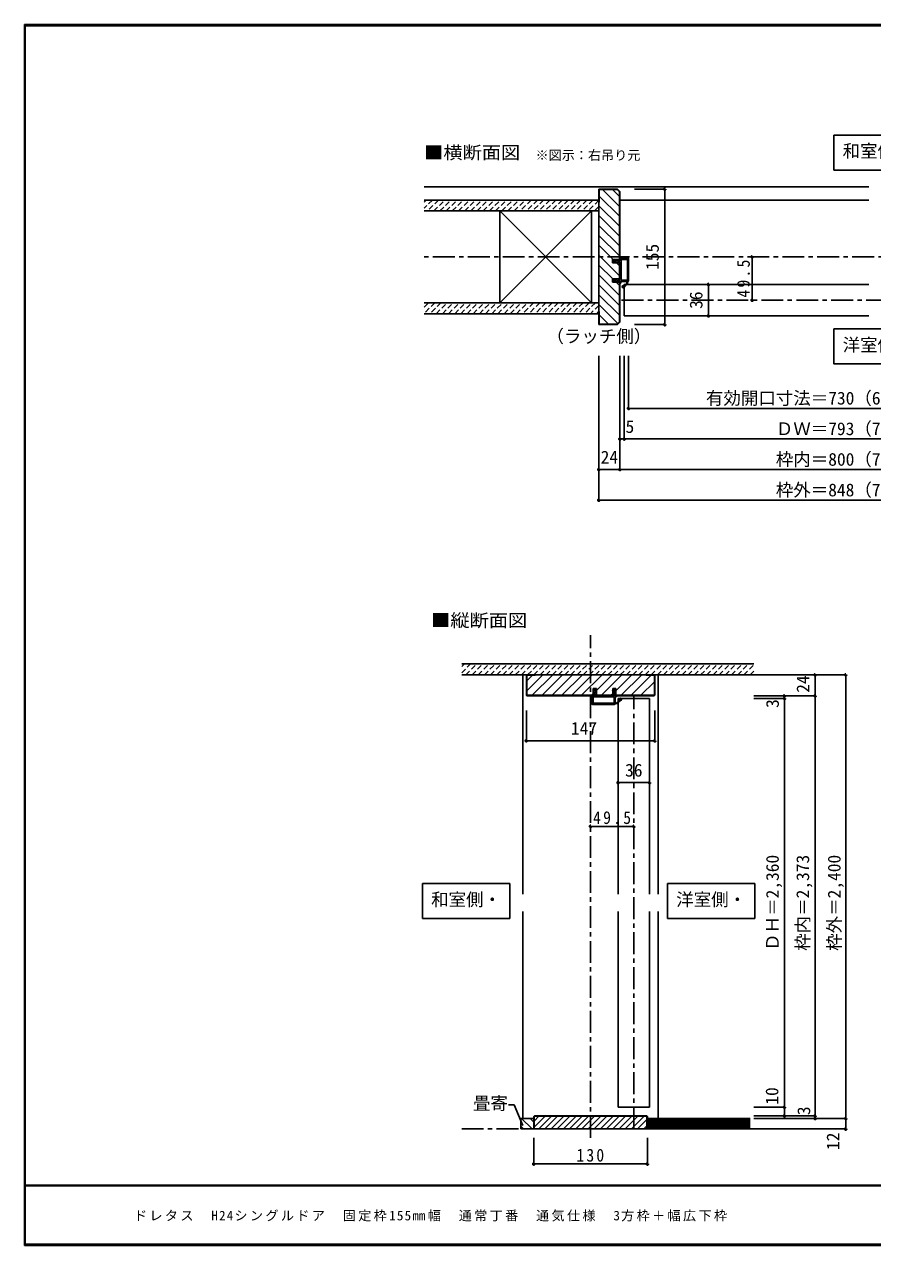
# Model space of a CAD drawing. Units: millimetres at full size, sheet at 1:5. Extents: x -973 to 977, y -718 to 696.
# Drawn here: x -973 to -3, y -701 to 696 of the extents above; entities that cross this region are included whole.
import ezdxf
from ezdxf.enums import TextEntityAlignment as Align

# ---------------------------------------------------------------- set-up
doc = ezdxf.new("R2010")
doc.units = ezdxf.units.MM
doc.header["$LTSCALE"] = 5
doc.header["$PDMODE"] = 32
doc.header["$PDSIZE"] = 2.5
doc.linetypes.add('CHAIN1', pattern=[8, 5, -1, 1, -1])
doc.linetypes.add('DASHED1', pattern=[1.8, 1.2, -0.6])
for name, color, linetype in [('0-0_補助線', 7, 'Continuous'), ('0-1_通り芯', 4, 'CHAIN1'), ('0-2_柱', 3, 'Continuous'), ('0-3_仕上げ', 2, 'Continuous'), ('0-4_枠', 3, 'Continuous'), ('0-6_扉', 6, 'Continuous'), ('0-A_文字', 7, 'Continuous'), ('0-B_寸法', 4, 'DASHED1'), ('0-C_ハッチ', 4, 'DASHED1'), ('F-1_枠', 6, 'Continuous'), ('F-A_文字', 7, 'Continuous')]:
    doc.layers.add(name, color=color, linetype=linetype)
doc.styles.add('ＭＳ ゴシック', font='')
doc.styles.get('ＭＳ ゴシック').set_extended_font_data('MS Gothic')

# ---------------------------------------------------------------- blocks, each defined once
blk = doc.blocks.new('2')
at = {"layer": '0-0_補助線'}
for p, q in [((-9.846, -9.622), (-9.846, 15.078)), ((-8.846, 16.078), (0.354, 16.078)), ((-8.846, 15.878), (0.637, 15.878)), ((-8.446, 14.378), (-8.446, -8.922)), ((-8.146, 14.678), (-1.546, 14.678)), ((-1.246, 14.378), (-1.246, -8.922)), ((0.154, 11.653), (2.154, 11.653)), ((0.154, 11.653), (0.154, -8.497)), ((2.154, 10.953), (2.154, 11.653)), ((3.154, 11.653), (2.512, 10.83)), ((3.154, 11.653), (6.154, 11.653)), ((4.154, 13.753), (4.154, 13.053)), ((5.154, 13.053), (4.512, 13.876)), ((7.154, 13.053), (5.154, 13.053)), ((6.154, 10.953), (6.154, 11.653)), ((7.558, 12.258), (6.516, 10.835)), ((-1.48, -10.622), (-8.846, -10.622)), ((-1.546, -9.222), (-8.146, -9.222)), ((-1.189, -10.85), (-0.732, -12.694)), ((0.354, -12.922), (-0.441, -12.922)), ((0.154, -8.497), (2.154, -8.497)), ((4.154, -9.897), (0.154, -9.897)), ((0.154, -9.897), (0.154, -10.622)), ((0.154, -10.622), (0.645, -12.548)), ((2.154, -7.797), (2.154, -8.497)), ((3.154, -8.497), (2.512, -7.674)), ((3.154, -8.497), (6.154, -8.497)), ((4.154, -10.597), (4.154, -9.897)), ((5.154, -9.897), (4.512, -10.72)), ((7.154, -9.897), (5.154, -9.897)), ((6.154, -7.797), (6.154, -8.497)), ((7.558, -9.101), (6.516, -7.679))]:
    blk.add_line(p, q, dxfattribs=at)
for points in [[(-9.646, 15.078), (-9.646, -9.622), (-9.846, -9.622)], [(4.154, 13.053), (0.154, 13.053), (0.649, 15.723)]]:
    blk.add_lwpolyline(points, dxfattribs=at)
for centre, radius, start, end in [((-8.846, 15.078), 1, 90, 180), ((-8.846, 15.078), 0.8, 90, 180), ((-8.146, 14.378), 0.3, 90, 180), ((-1.546, 14.378), 0.3, 0, 90), ((0.354, 15.778), 0.3, 349.49875, 90), ((2.354, 10.953), 0.2, 180, 322.03043), ((4.354, 13.753), 0.2, 37.96957, 180), ((6.354, 10.953), 0.2, 180, 323.78053), ((7.154, 12.553), 0.5, 323.78053, 90), ((-8.846, -9.622), 1, 180, 270), ((-2.846, -10.72), 6, 179.06153, 259.29815), ((-8.146, -8.922), 0.3, 180, 270), ((-2.846, -10.72), 5.3, 178.93757, 259.29815), ((-1.546, -8.922), 0.3, 270, 0), ((-1.48, -10.922), 0.3, 13.9282, 90), ((-0.441, -12.622), 0.3, 193.9282, 270), ((0.354, -12.622), 0.3, 270, 14.29438), ((2.354, -7.797), 0.2, 37.96957, 180), ((4.354, -10.597), 0.2, 180, 322.03043), ((6.354, -7.797), 0.2, 36.21947, 180), ((7.154, -9.397), 0.5, 270, 36.21947), ((-3.896, -16.272), 0.35, 259.29815, 79.29815)]:
    blk.add_arc(centre, radius, start, end, dxfattribs=at)
blk.add_point((-3.896, -16.622), dxfattribs=at)

msp = doc.modelspace()

# ---------------------------------------------------------------- linework, layer by layer
at = {"layer": '0-1_通り芯'}
for p, q in [((519.153, 430), (-515.847, 430)), ((295.153, 380.5), (-291.847, 380.5)), ((-325.347, -577.5), (-325.347, -2.5)), ((-472.847, -48), (-138.347, -48)), ((-275.847, -567.5), (-275.847, -72)), ((-472.847, -567.5), (-135.99, -567.5))]:
    msp.add_line(p, q, dxfattribs=at)
at = {"layer": '0-2_柱'}
for p, q in [((-429.347, 482.5), (-429.347, 377.5)), ((-324.347, 482.5), (-324.347, 377.5))]:
    msp.add_line(p, q, dxfattribs=at)
at = {"layer": '0-2_柱', "color": 7}
for p, q in [((-324.347, 377.5), (-429.347, 482.5)), ((-429.347, 377.5), (-324.347, 482.5))]:
    msp.add_line(p, q, dxfattribs=at)
at = {"layer": '0-3_仕上げ'}
for p, q in [((-515.847, 510), (-6.847, 510)), ((-315.847, 495), (-515.847, 495)), ((-315.847, 482.5), (-515.847, 482.5)), ((-315.847, 377.5), (-515.847, 377.5)), ((-315.847, 365), (-515.847, 365)), ((-405.347, -555.5), (-405.347, -567.5)), ((-390.347, -555.5), (-405.347, -555.5)), ((-390.347, -567.5), (-390.347, -555.5)), ((-260.347, -567.5), (-260.347, -555.5)), ((-142.847, -555.5), (-260.347, -555.5)), ((-405.347, -567.5), (-390.347, -567.5)), ((-142.847, -567.5), (-260.347, -567.5))]:
    msp.add_line(p, q, dxfattribs=at)
at = {"layer": '0-3_仕上げ', "color": 7}
for p, q in [((-142.847, -557), (-260.347, -557)), ((-142.847, -558.5), (-260.347, -558.5)), ((-142.847, -560), (-260.347, -560)), ((-142.847, -561.5), (-260.347, -561.5)), ((-142.847, -563), (-260.347, -563)), ((-142.847, -564.5), (-260.347, -564.5)), ((-142.847, -566), (-260.347, -566))]:
    msp.add_line(p, q, dxfattribs=at)
at = {"layer": '0-4_枠'}
for p, q in [((-315.847, 507.5), (-315.847, 352.5)), ((-294.675, 507.5), (-315.847, 507.5)), ((-294.883, 507), (-292.347, 504.464)), ((-294.675, 507.5), (-291.847, 504.672)), ((-292.347, 427), (-292.347, 504.464)), ((-291.847, 504.672), (-291.847, 427)), ((-315.347, 492.5), (-315.847, 492.5)), ((-291.847, 423.3), (-300.347, 423.3)), ((-292.347, 404.7), (-292.347, 423.3)), ((-291.847, 404.7), (-291.847, 423.3)), ((-300.347, 401), (-300.347, 404.7)), ((-291.847, 404.7), (-300.347, 404.7)), ((-291.847, 401), (-300.347, 401)), ((-292.347, 355.536), (-292.347, 401)), ((-291.847, 355.328), (-291.847, 401)), ((-315.347, 367.5), (-315.847, 367.5)), ((-315.347, 367.5), (-315.347, 353)), ((-294.675, 352.5), (-315.847, 352.5)), ((-294.882, 353), (-315.347, 353)), ((-294.882, 353), (-292.347, 355.536)), ((-294.675, 352.5), (-291.847, 355.328)), ((-398.847, -71.293), (-398.847, -48)), ((-398.847, -48), (-251.847, -48)), ((-261.847, -48.5), (-261.847, -48)), ((-261.847, -48.5), (-252.347, -48.5)), ((-251.847, -71.293), (-251.847, -48)), ((-322.347, -72), (-322.347, -63.5)), ((-322.347, -63.5), (-318.647, -63.5)), ((-318.647, -72), (-318.647, -63.5)), ((-300.047, -72), (-300.047, -63.5)), ((-300.047, -63.5), (-296.347, -63.5)), ((-296.347, -63.5), (-296.347, -72)), ((-398.14, -72), (-398.847, -71.293)), ((-398.14, -72), (-322.347, -72)), ((-397.933, -71.5), (-322.347, -71.5)), ((-318.647, -71.5), (-300.047, -71.5)), ((-318.647, -72), (-300.047, -72)), ((-252.761, -71.5), (-296.347, -71.5)), ((-252.554, -72), (-296.347, -72)), ((-252.554, -72), (-251.847, -71.293)), ((-390.347, -553.207), (-389.64, -552.5)), ((-390.347, -553.207), (-390.347, -567.5)), ((-389.847, -553), (-260.847, -553)), ((-389.847, -567.5), (-389.847, -553)), ((-261.054, -552.5), (-389.64, -552.5)), ((-261.054, -552.5), (-260.347, -553.207)), ((-260.847, -567.5), (-260.847, -553)), ((-260.347, -553.207), (-260.347, -567.5)), ((-390.347, -567.5), (-260.347, -567.5))]:
    msp.add_line(p, q, dxfattribs=at)
at = {"layer": '0-4_枠', "color": 4}
for p, q in [((-291.847, 495), (-6.847, 495)), ((-398.847, -48), (-402.847, -48)), ((-402.847, -298.75), (-402.847, -48)), ((-251.847, -48), (-247.847, -48)), ((-247.847, -298.75), (-247.847, -48)), ((-402.847, -555.5), (-402.847, -318.75)), ((-247.847, -555.5), (-247.847, -318.75))]:
    msp.add_line(p, q, dxfattribs=at)
at = {"layer": '0-4_枠'}
for points in [[(-315.347, 492.5), (-315.347, 507), (-294.883, 507)], [(-300.347, 423.3), (-300.347, 427), (-291.847, 427)], [(-388.847, -48), (-388.847, -48.5), (-398.347, -48.5)], [(-397.933, -71.5), (-398.347, -71.086), (-398.347, -48.5)], [(-252.761, -71.5), (-252.347, -71.086), (-252.347, -48.5)]]:
    msp.add_lwpolyline(points, dxfattribs=at)
at = {"layer": '0-6_扉'}
for p, q in [((-286.847, 398.5), (-6.847, 398.5)), ((-286.847, 362.5), (-286.847, 398.5)), ((-286.847, 362.5), (-6.847, 362.5)), ((-293.847, -75), (-257.847, -75)), ((-293.847, -75), (-293.847, -298.75)), ((-257.847, -75), (-257.847, -298.75)), ((-293.847, -318.75), (-293.847, -542.5)), ((-257.847, -318.75), (-257.847, -542.5)), ((-293.847, -542.5), (-257.847, -542.5))]:
    msp.add_line(p, q, dxfattribs=at)
at = {"layer": '0-A_文字'}
for p, q in [((-46.847, 569.277), (-46.847, 529.277)), ((53.153, 569.277), (-46.847, 569.277)), ((-517.847, -286.75), (-517.847, -326.75)), ((-417.847, -286.75), (-517.847, -286.75)), ((-417.847, -326.75), (-417.847, -286.75)), ((-237.374, -286.75), (-237.374, -326.75)), ((-137.374, -286.75), (-237.374, -286.75)), ((-137.374, -326.75), (-137.374, -286.75)), ((-517.847, -326.75), (-417.847, -326.75)), ((-237.374, -326.75), (-137.374, -326.75)), ((-419.277, -539.799), (-412.684, -539.799)), ((-402.721, -563.52), (-412.684, -539.799))]:
    msp.add_line(p, q, dxfattribs=at)
msp.add_lwpolyline([(-46.847, 529.277), (53.153, 529.277), (53.153, 569.277)], dxfattribs=at)
msp.add_lwpolyline([(53.153, 307.592), (53.153, 347.592), (-46.847, 347.592), (-46.847, 307.592)], close=True, dxfattribs=at)
at = {"layer": '0-B_寸法', "linetype": 'Continuous'}
for p, q in [((-240.425, 507.5), (-274.947, 507.5)), ((-140.425, 380.5), (-140.425, 430)), ((-190.425, 398.5), (-190.425, 362.5)), ((-315.847, 151.684), (-315.847, 316.684)), ((-291.847, 186.684), (-291.847, 316.684)), ((-286.847, 221.684), (-286.847, 316.684)), ((-281.847, 256.684), (-281.847, 316.684)), ((-281.847, 256.684), (235.158, 256.684)), ((295.153, 221.684), (-291.847, 221.684)), ((319.153, 186.684), (-315.847, 186.684)), ((319.153, 151.684), (-315.847, 151.684)), ((-33.347, -48), (-138.347, -48)), ((-68.347, -48), (-68.347, -555.5)), ((-33.347, -48), (-33.347, -567.171)), ((-68.347, -72), (-138.347, -72)), ((-103.347, -75), (-138.347, -75)), ((-103.347, -72), (-103.347, -552.5)), ((-398.847, -123.422), (-398.847, -88.9)), ((-257.847, -171.382), (-293.847, -171.382)), ((-325.347, -221.382), (-275.847, -221.382)), ((-103.347, -542.5), (-138.347, -542.5)), ((-68.347, -552.5), (-138.347, -552.5)), ((-33.347, -555.5), (-138.347, -555.5)), ((-33.347, -567.5), (-138.347, -567.5)), ((-33.347, -567.171), (-33.347, -567.5)), ((-390.347, -607.5), (-390.347, -577.5)), ((-260.347, -607.5), (-260.347, -577.5)), ((-390.347, -607.5), (-260.347, -607.5))]:
    msp.add_line(p, q, dxfattribs=at)
at = {"layer": '0-B_寸法', "color": 2, "linetype": 'Continuous'}
for p, q in [((-138.347, -35.5), (-472.847, -35.5)), ((-138.347, -48), (-472.847, -48))]:
    msp.add_line(p, q, dxfattribs=at)
at = {"layer": '0-B_寸法'}
for p, q in [((-472.847, -45.682), (-462.665, -35.5)), ((-472.847, -38.611), (-469.736, -35.5)), ((-468.094, -48), (-455.594, -35.5)), ((-461.023, -48), (-448.523, -35.5)), ((-453.952, -48), (-441.452, -35.5)), ((-446.881, -48), (-434.381, -35.5)), ((-439.81, -48), (-427.31, -35.5)), ((-432.739, -48), (-420.239, -35.5)), ((-425.668, -48), (-413.168, -35.5)), ((-418.596, -48), (-406.096, -35.5)), ((-411.525, -48), (-399.025, -35.5)), ((-404.454, -48), (-391.954, -35.5)), ((-397.383, -48), (-384.883, -35.5)), ((-390.312, -48), (-377.812, -35.5)), ((-383.241, -48), (-370.741, -35.5)), ((-376.17, -48), (-363.67, -35.5)), ((-369.099, -48), (-356.599, -35.5)), ((-362.028, -48), (-349.528, -35.5)), ((-354.957, -48), (-342.457, -35.5)), ((-347.886, -48), (-335.386, -35.5)), ((-340.815, -48), (-328.315, -35.5)), ((-333.744, -48), (-321.244, -35.5)), ((-326.673, -48), (-314.173, -35.5)), ((-319.601, -48), (-307.101, -35.5)), ((-312.53, -48), (-300.03, -35.5)), ((-305.459, -48), (-292.959, -35.5)), ((-298.388, -48), (-285.888, -35.5)), ((-291.317, -48), (-278.817, -35.5)), ((-284.246, -48), (-271.746, -35.5)), ((-277.175, -48), (-264.675, -35.5)), ((-270.104, -48), (-257.604, -35.5)), ((-263.033, -48), (-250.533, -35.5)), ((-255.962, -48), (-243.462, -35.5)), ((-248.891, -48), (-236.391, -35.5)), ((-241.82, -48), (-229.32, -35.5)), ((-234.749, -48), (-222.249, -35.5)), ((-227.678, -48), (-215.178, -35.5)), ((-220.607, -48), (-208.107, -35.5)), ((-213.535, -48), (-201.035, -35.5)), ((-206.464, -48), (-193.964, -35.5)), ((-199.393, -48), (-186.893, -35.5)), ((-192.322, -48), (-179.822, -35.5)), ((-185.251, -48), (-172.751, -35.5)), ((-178.18, -48), (-165.68, -35.5)), ((-171.109, -48), (-158.609, -35.5)), ((-164.038, -48), (-151.538, -35.5)), ((-156.967, -48), (-144.467, -35.5)), ((-149.896, -48), (-138.347, -36.451)), ((-142.825, -48), (-138.347, -43.522))]:
    msp.add_line(p, q, dxfattribs=at)
at = {"layer": '0-B_寸法', "linetype": 'Continuous'}
for points in [[(-240.425, 507.5), (-240.425, 352.5), (-274.947, 352.5)], [(-398.847, -123.422), (-251.847, -123.422), (-251.847, -88.9)]]:
    msp.add_lwpolyline(points, dxfattribs=at)
at = {"layer": '0-B_寸法', "color": 7}
for p in [(-240.425, 507.5), (-140.425, 430), (-190.425, 398.5), (-140.425, 380.5), (-190.425, 362.5), (-240.425, 352.5), (-281.847, 256.684), (-291.847, 221.684), (-286.847, 221.684), (-315.847, 186.684), (-291.847, 186.684), (-315.847, 151.684), (-68.347, -48), (-33.347, -48), (-103.347, -72), (-103.347, -75), (-68.347, -72), (-398.847, -123.422), (-251.847, -123.422), (-293.847, -171.382), (-257.847, -171.382), (-325.347, -221.382), (-275.847, -221.382), (-103.347, -542.5), (-103.347, -552.5), (-68.347, -552.5), (-68.347, -555.5), (-33.347, -555.5), (-33.347, -567.5), (-390.347, -607.5), (-260.347, -607.5)]:
    msp.add_point(p, dxfattribs=at)
at = {"layer": '0-C_ハッチ', "linetype": 'Continuous'}
for p, q in [((-311.68, 507), (-292.347, 487.666)), ((-300.367, 507), (-292.347, 498.98)), ((-315.347, 499.353), (-292.347, 476.353)), ((-315.847, 488.539), (-292.347, 465.039)), ((-315.847, 477.225), (-292.347, 453.725)), ((-315.847, 465.912), (-292.347, 442.412)), ((-315.847, 454.598), (-292.347, 431.098)), ((-315.847, 443.284), (-299.563, 427)), ((-315.847, 431.97), (-292.347, 408.47)), ((-315.847, 420.657), (-299.89, 404.7)), ((-295.863, 423.3), (-292.347, 419.784)), ((-315.847, 409.343), (-292.347, 385.843)), ((-315.847, 398.029), (-292.347, 374.529)), ((-296.19, 401), (-292.347, 397.157)), ((-315.847, 386.716), (-292.347, 363.216)), ((-315.847, 375.402), (-294.164, 353.719)), ((-315.347, 363.588), (-304.759, 353)), ((-379.945, -48), (-398.347, -66.402)), ((-391.759, -48.5), (-398.347, -55.088)), ((-368.631, -48), (-392.131, -71.5)), ((-357.318, -48), (-380.818, -71.5)), ((-346.004, -48), (-369.504, -71.5)), ((-334.69, -48), (-358.19, -71.5)), ((-323.376, -48), (-346.876, -71.5)), ((-312.063, -48), (-335.563, -71.5)), ((-300.749, -48), (-318.647, -65.898)), ((-289.435, -48), (-312.935, -71.5)), ((-278.121, -48), (-296.347, -66.225)), ((-266.808, -48), (-290.308, -71.5)), ((-255.994, -48.5), (-278.994, -71.5)), ((-322.347, -69.598), (-324.249, -71.5)), ((-252.347, -56.167), (-267.681, -71.5)), ((-300.047, -69.925), (-301.622, -71.5)), ((-392.33, -567.5), (-404.33, -555.5)), ((-390.347, -559.583), (-394.43, -555.5)), ((-389.847, -558.452), (-384.395, -553)), ((-389.847, -565.523), (-377.324, -553)), ((-384.753, -567.5), (-370.253, -553)), ((-377.682, -567.5), (-363.182, -553)), ((-370.611, -567.5), (-356.111, -553)), ((-363.539, -567.5), (-349.039, -553)), ((-356.468, -567.5), (-341.968, -553)), ((-349.397, -567.5), (-334.897, -553)), ((-342.326, -567.5), (-327.826, -553)), ((-335.255, -567.5), (-320.755, -553)), ((-328.183, -567.5), (-313.683, -553)), ((-321.112, -567.5), (-306.612, -553)), ((-314.041, -567.5), (-299.541, -553)), ((-306.97, -567.5), (-292.47, -553)), ((-299.899, -567.5), (-285.399, -553)), ((-292.827, -567.5), (-278.327, -553)), ((-285.756, -567.5), (-271.256, -553)), ((-278.685, -567.5), (-264.185, -553)), ((-271.614, -567.5), (-260.847, -556.733)), ((-402.229, -567.5), (-405.347, -564.382)), ((-264.543, -567.5), (-260.847, -563.804))]:
    msp.add_line(p, q, dxfattribs=at)
at = {"layer": '0-C_ハッチ'}
for p, q in [((-515.847, 492.668), (-513.515, 495)), ((-506.444, 495), (-515.847, 485.597)), ((-499.373, 495), (-511.873, 482.5)), ((-504.802, 482.5), (-492.302, 495)), ((-497.731, 482.5), (-485.231, 495)), ((-490.66, 482.5), (-478.16, 495)), ((-483.589, 482.5), (-471.089, 495)), ((-476.518, 482.5), (-464.018, 495)), ((-469.447, 482.5), (-456.947, 495)), ((-462.376, 482.5), (-449.876, 495)), ((-455.305, 482.5), (-442.805, 495)), ((-448.233, 482.5), (-435.733, 495)), ((-441.162, 482.5), (-428.662, 495)), ((-434.091, 482.5), (-421.591, 495)), ((-427.02, 482.5), (-414.52, 495)), ((-419.949, 482.5), (-407.449, 495)), ((-412.878, 482.5), (-400.378, 495)), ((-393.307, 495), (-405.807, 482.5)), ((-386.236, 495), (-398.736, 482.5)), ((-379.165, 495), (-391.665, 482.5)), ((-372.094, 495), (-384.594, 482.5)), ((-365.023, 495), (-377.523, 482.5)), ((-357.952, 495), (-370.452, 482.5)), ((-350.881, 495), (-363.381, 482.5)), ((-343.81, 495), (-356.31, 482.5)), ((-336.739, 495), (-349.239, 482.5)), ((-329.667, 495), (-342.167, 482.5)), ((-322.596, 495), (-335.096, 482.5)), ((-315.847, 494.678), (-328.025, 482.5)), ((-315.847, 487.607), (-320.954, 482.5)), ((-515.847, 372.46), (-510.807, 377.5)), ((-503.736, 377.5), (-515.847, 365.389)), ((-496.665, 377.5), (-509.165, 365)), ((-502.094, 365), (-489.594, 377.5)), ((-495.023, 365), (-482.523, 377.5)), ((-487.952, 365), (-475.452, 377.5)), ((-480.881, 365), (-468.381, 377.5)), ((-473.81, 365), (-461.31, 377.5)), ((-466.739, 365), (-454.239, 377.5)), ((-459.667, 365), (-447.167, 377.5)), ((-452.596, 365), (-440.096, 377.5)), ((-445.525, 365), (-433.025, 377.5)), ((-438.454, 365), (-425.954, 377.5)), ((-431.383, 365), (-418.883, 377.5)), ((-424.312, 365), (-411.812, 377.5)), ((-417.241, 365), (-404.741, 377.5)), ((-410.17, 365), (-397.67, 377.5)), ((-390.599, 377.5), (-403.099, 365)), ((-383.528, 377.5), (-396.028, 365)), ((-376.457, 377.5), (-388.957, 365)), ((-369.386, 377.5), (-381.886, 365)), ((-362.315, 377.5), (-374.815, 365)), ((-355.244, 377.5), (-367.744, 365)), ((-348.172, 377.5), (-360.672, 365)), ((-341.101, 377.5), (-353.601, 365)), ((-334.03, 377.5), (-346.53, 365)), ((-326.959, 377.5), (-339.459, 365)), ((-319.888, 377.5), (-332.388, 365)), ((-315.847, 374.47), (-325.317, 365)), ((-315.847, 367.399), (-318.246, 365))]:
    msp.add_line(p, q, dxfattribs=at)
at = {"layer": 'F-1_枠'}
for p, q in [((-973.347, 695.833), (-973.347, -700.833)), ((-973.347, 695.833), (976.653, 695.833)), ((-973.347, 695), (976.653, 695)), ((-973.347, 694.167), (976.653, 694.167)), ((-972.514, 695.833), (-972.514, -700.833)), ((976.653, -631.667), (-973.347, -631.667)), ((976.653, -632.5), (-973.347, -632.5)), ((976.653, -699.167), (-973.347, -699.167)), ((976.653, -700), (-973.347, -700)), ((976.653, -700.833), (-973.347, -700.833))]:
    msp.add_line(p, q, dxfattribs=at)

# ---------------------------------------------------------------- block references
at = {"layer": '0-4_枠', "xscale": -1}
msp.add_blockref('2', (-291.693, 412.422), dxfattribs=at)
at = {"layer": '0-4_枠', "rotation": 90}
msp.add_blockref('2', (-307.769, -72.154), dxfattribs=at)

# ---------------------------------------------------------------- texts
at = {"layer": '0-A_文字', "style": 'ＭＳ ゴシック', "width": 1.1}
for s, p in [('■横断面図', (-515.847, 537.5)), ('■縦断面図', (-507.847, 2.5))]:
    msp.add_text(s, height=14.66, dxfattribs=at).set_placement(p, align=Align.BOTTOM_LEFT)
at = {"layer": '0-A_文字', "style": 'ＭＳ ゴシック'}
for s, height, p in [('和室側・', 14.66, (-36.847, 539.277)), ('※図示：右吊り元', 11, (-388.379, 537.5)), ('（ラッチ側）', 14.66, (-375.847, 327.5)), ('洋室側・', 14.66, (-36.847, 317.592)), ('和室側・', 14.66, (-507.847, -316.75)), ('洋室側・', 14.66, (-227.374, -316.75)), ('畳寄', 14.66, (-459.992, -549.799))]:
    msp.add_text(s, height=height, dxfattribs=at).set_placement(p, align=Align.BOTTOM_LEFT)
at = {"layer": '0-B_寸法', "color": 7, "style": 'ＭＳ ゴシック'}
for s, p in [('155', (-242.925, 415)), ('36', (-192.925, 370.5)), ('24', (-70.563, -68.571)), ('3', (-105.51, -85.885)), ('ＤＨ＝2,360', (-105.527, -363.75)), ('枠内＝2,373', (-70.847, -363.75)), ('枠外＝2,400', (-34.833, -363.75)), ('10', (-106.056, -539.696)), ('3', (-69.631, -551.65)), ('12', (-36.188, -591.547))]:
    msp.add_text(s, height=14.66, rotation=90, dxfattribs=at).set_placement(p, align=Align.BOTTOM_LEFT)
for s, p in [('有効開口寸法＝730（660）<640>［617］', (-193.347, 256.684)), ('5', (-285.361, 224.184)), ('ＤＷ＝793（723）<703>［680］', (-113.347, 221.684)), ('24', (-313.847, 189.184)), ('枠内＝800（730）<710>［687］', (-113.347, 186.684)), ('枠外＝848（778）<758>［735］', (-113.347, 151.684)), ('147', (-347.847, -120.922)), ('36', (-285.847, -168.882))]:
    msp.add_text(s, height=14.66, dxfattribs=at).set_placement(p, align=Align.BOTTOM_LEFT)
at = {"layer": '0-B_寸法', "color": 7, "insert": (-142.925, 383.375), "char_height": 14.66, "attachment_point": 7, "rotation": 90, "style": 'ＭＳ ゴシック'}
msp.add_mtext('\\T1.28;\\W0.9;49.5', dxfattribs=at)
at = {"layer": '0-B_寸法', "color": 7, "char_height": 14.66, "attachment_point": 7, "style": 'ＭＳ ゴシック'}
for s, insert in [('\\T1.28;\\W0.9;49.5', (-322.472, -218.882)), ('\\T1.27;\\W0.9;130', (-341.597, -605))]:
    msp.add_mtext(s, dxfattribs=dict(at, insert=insert))
at = {"layer": 'F-A_文字', "insert": (-847.938, -673.333), "char_height": 11, "attachment_point": 7, "style": 'ＭＳ ゴシック'}
msp.add_mtext('\\T1.18;ドレタス\u3000H24シングルドア\u3000固定枠155㎜幅\u3000通常丁番\u3000通気仕様\u30003方枠＋幅広下枠', dxfattribs=at)

doc.saveas('drawing.dxf')
